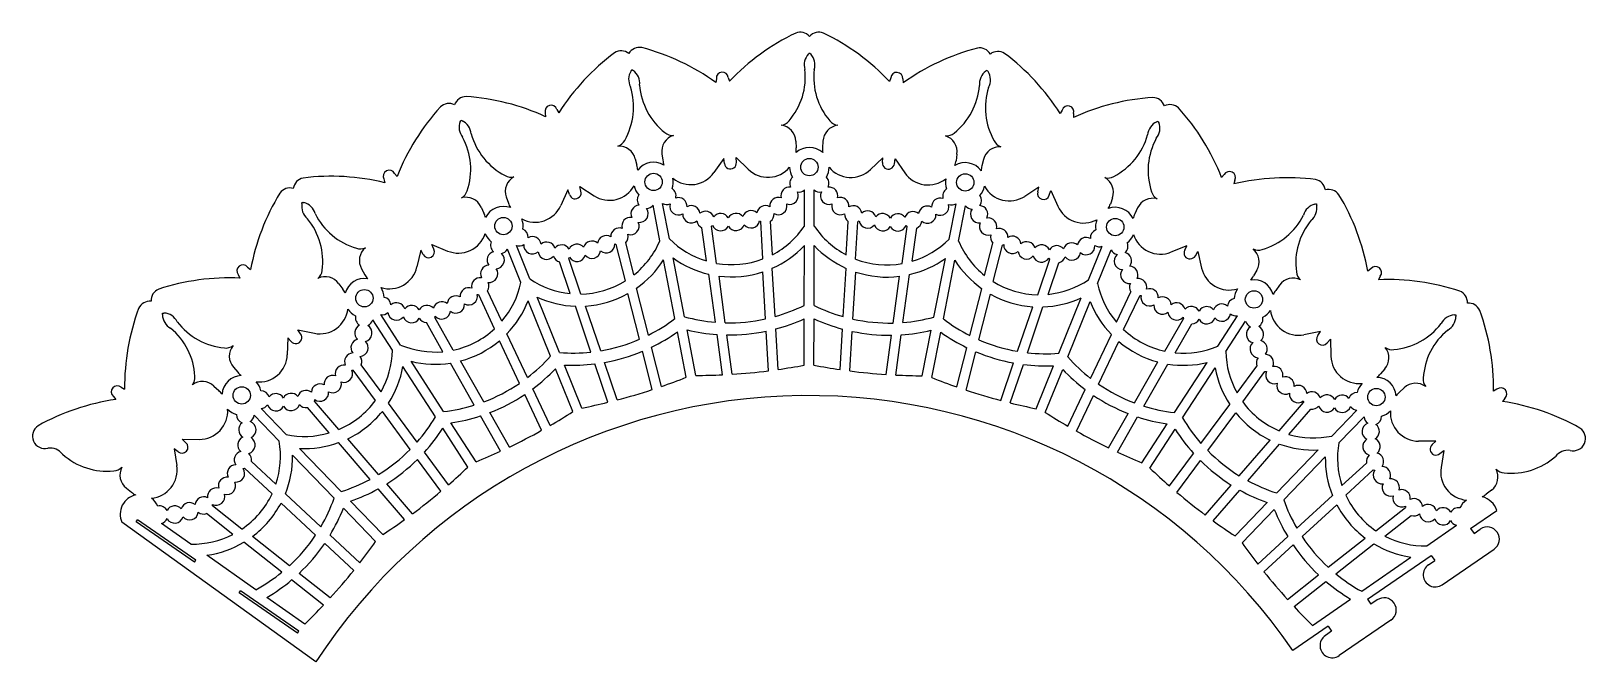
# Model space of a CAD drawing. Extents: x 215 to 471, y 327 to 430.
import ezdxf

# ---------------------------------------------------------------- set-up
doc = ezdxf.new("R2010")
doc.units = 0
doc.layers.get('0').update_dxf_attribs({"linetype": 'CONTINUOUS'})

# ---------------------------------------------------------------- blocks, each defined once
blk = doc.blocks.new('CUPCAKEWRAPPER12')
for p, q in [((195.433637, 255.37468), (195.355949, 254.742141)), ((197.394748, 255.56041), (197.590085, 254.953943)), ((224.055634, 255.521154), (223.858512, 254.915265)), ((226.016191, 255.32965), (226.092015, 254.696885)), ((169.255426, 250.326141), (169.562767, 249.767856)), ((167.365891, 249.769263), (167.410093, 249.133649)), ((252.179421, 250.204044), (251.870437, 249.646666)), ((254.067307, 249.641604), (254.021234, 249.006123)), ((208.489078, 245.129736), (208.543604, 244.048682)), ((212.930637, 245.123196), (212.872927, 244.042307)), ((186.497249, 243.044854), (186.646841, 241.972813)), ((234.916231, 242.973562), (234.763482, 241.901966)), ((182.136072, 242.203789), (182.395873, 241.153002)), ((196.639522, 242.24926), (195.037588, 239.957565)), ((196.753763, 241.450659), (196.639522, 242.24926)), ((198.676994, 242.442418), (200.681036, 240.492578)), ((198.714858, 241.636576), (198.676994, 242.442418)), ((222.734765, 242.406995), (220.72499, 240.463066)), ((222.694528, 241.601268), (222.734765, 242.406995)), ((224.655066, 241.409577), (224.771659, 242.207839)), ((224.771659, 242.207839), (226.366837, 239.911436)), ((239.274912, 242.119658), (239.012018, 241.069641)), ((140.882907, 238.911465), (141.04783, 238.295883)), ((142.631643, 239.818316), (143.039943, 239.329184)), ((173.017033, 237.693599), (175.356305, 236.161976)), ((173.207965, 236.909788), (173.017033, 237.693599)), ((248.38063, 237.582634), (246.036858, 236.057906)), ((248.187391, 236.799389), (248.38063, 237.582634)), ((278.772145, 239.617863), (278.362407, 239.129936)), ((280.518203, 238.705867), (280.351468, 238.090773)), ((160.946117, 235.960946), (161.297518, 234.937146)), ((171.053853, 237.11522), (169.918631, 234.559965)), ((171.318377, 236.35309), (171.053853, 237.11522)), ((187.744438, 229.074935), (186.620643, 234.902151)), ((209.889306, 231.174353), (209.898037, 237.108937)), ((211.489319, 231.171997), (211.498065, 237.106581)), ((250.075331, 236.237129), (250.342098, 236.998476)), ((250.342098, 236.998476), (251.469791, 234.439889)), ((260.446392, 235.814442), (260.091978, 234.791681)), ((156.825526, 234.303173), (157.281051, 233.321263)), ((186.173386, 228.771953), (185.049592, 234.599169)), ((233.627909, 229.007376), (234.768859, 234.831257)), ((235.198062, 228.699769), (236.339011, 234.523651)), ((264.562083, 234.144542), (264.103668, 233.163978)), ((193.790725, 225.449946), (193.065525, 230.888465)), ((195.457749, 225.053517), (194.645256, 231.146674)), ((203.06911, 225.775098), (202.722109, 231.91239)), ((204.631939, 226.477727), (204.322219, 231.955642)), ((216.732833, 226.45991), (217.058682, 231.936889)), ((218.293586, 225.752681), (218.658658, 231.888925)), ((225.902789, 225.008689), (226.733221, 231.099428)), ((227.570973, 225.400208), (228.312185, 230.836568)), ((149.071587, 227.402884), (148.734606, 228.135864)), ((148.734606, 228.135864), (151.323144, 227.078731)), ((163.351573, 221.888502), (161.136533, 227.394223)), ((164.835962, 222.485693), (162.620936, 227.991419)), ((180.508714, 222.170555), (178.997047, 228.128874)), ((181.908762, 223.158477), (180.559506, 228.476645)), ((209.870151, 218.160017), (209.884611, 227.980823)), ((211.470149, 218.157661), (211.48461, 227.978467)), ((239.446137, 223.073759), (240.811048, 228.387931)), ((240.84327, 222.081718), (242.372476, 228.03556)), ((256.516882, 222.350703), (258.748111, 227.849882)), ((257.999506, 221.749143), (260.230749, 227.248317)), ((272.634806, 227.953433), (270.043166, 226.903928)), ((272.295669, 227.221449), (272.634806, 227.953433)), ((146.917854, 227.193521), (146.291051, 224.468603)), ((147.322938, 226.495866), (146.917854, 227.193521)), ((171.462842, 220.080977), (169.713252, 225.281209)), ((173.174879, 220.009914), (171.214691, 225.836099)), ((188.637826, 215.993084), (186.778122, 225.636213)), ((190.208877, 216.296065), (188.349174, 225.939194)), ((231.125849, 216.235819), (233.013942, 225.87343)), ((232.696002, 215.928213), (234.584094, 225.565824)), ((248.17071, 219.899491), (250.148047, 225.719878)), ((249.882949, 219.965511), (251.647845, 225.160569)), ((274.041639, 226.309286), (274.448776, 227.005745)), ((274.448776, 227.005745), (275.067552, 224.278993)), ((116.958773, 223.199851), (117.237862, 222.627078)), ((118.502109, 224.424011), (118.996208, 224.02151)), ((137.216067, 224.13182), (137.75636, 223.193879)), ((195.27302, 215.38854), (194.22268, 223.265396)), ((196.899071, 215.299377), (195.876528, 222.967778)), ((203.486439, 215.923881), (203.04974, 223.647822)), ((205.066767, 216.317019), (204.618196, 224.250924)), ((216.268086, 216.300526), (216.740018, 224.233076)), ((217.847249, 215.902736), (218.306692, 223.625357)), ((224.432749, 215.258837), (225.47787, 222.924193)), ((226.059056, 215.343211), (227.132587, 223.216939)), ((284.141505, 223.915488), (283.598451, 222.979142)), ((302.856241, 224.152569), (302.360959, 223.751525)), ((304.395966, 222.923869), (304.115192, 222.351921)), ((133.487523, 221.718273), (134.122037, 220.841323)), ((159.050594, 214.327509), (156.42979, 219.887919)), ((160.236414, 215.564422), (157.897184, 220.527433)), ((182.798076, 212.579962), (180.895602, 220.078666)), ((184.274354, 213.267418), (182.320164, 220.969963)), ((237.051428, 213.189709), (239.028291, 220.886466)), ((238.525676, 212.497909), (240.450223, 219.990978)), ((261.096028, 215.415917), (263.449863, 220.372018)), ((262.278201, 214.175517), (264.915367, 219.728185)), ((287.862925, 221.490971), (287.225831, 220.615893)), ((168.209069, 209.814644), (164.543537, 218.925754)), ((169.693444, 210.41183), (166.027912, 219.52294)), ((174.837708, 210.487263), (172.303691, 218.018984)), ((176.450897, 210.710003), (173.983941, 218.042403)), ((244.86732, 210.609267), (247.355858, 217.934371)), ((246.479847, 210.381777), (249.036032, 217.906003)), ((251.623866, 210.291196), (255.316212, 219.391472)), ((253.106476, 209.689642), (256.798822, 218.789918)), ((142.26251, 210.776896), (139.037632, 215.758815)), ((143.605664, 211.646341), (140.380787, 216.628261)), ((150.569629, 210.55029), (147.85993, 215.321132)), ((152.263772, 210.807205), (149.227905, 216.152317)), ((209.855691, 208.339212), (209.86689, 215.945225)), ((211.455689, 208.336856), (211.466888, 215.942869)), ((269.054627, 210.635242), (272.106221, 215.971391)), ((270.748006, 210.37334), (273.471742, 215.136181)), ((277.715168, 211.448879), (280.954702, 216.421281)), ((279.055756, 210.575482), (282.29529, 215.547883)), ((125.11848, 212.848761), (125.023135, 210.054308)), ((125.649241, 212.241219), (125.11848, 212.848761)), ((126.722044, 214.120445), (129.464735, 213.576656)), ((127.192694, 213.465232), (126.722044, 214.120445)), ((163.127866, 205.349954), (159.829525, 212.347877)), ((164.445848, 206.306467), (161.057847, 213.494618)), ((190.49753, 206.349955), (189.057227, 213.818361)), ((192.068581, 206.652936), (190.628278, 214.121343)), ((196.423548, 206.760339), (195.543264, 213.361886)), ((198.025856, 206.849241), (197.166524, 213.293661)), ((203.967657, 207.412543), (203.600661, 213.903638)), ((205.558126, 207.626326), (205.182181, 214.275687)), ((215.751137, 207.611318), (216.146661, 214.259542)), ((217.340969, 207.392852), (217.727079, 213.882839)), ((223.281086, 206.812055), (224.159392, 213.253917)), ((224.883125, 206.718435), (225.782845, 213.317362)), ((229.237757, 206.598209), (230.700046, 214.062341)), ((230.807909, 206.290602), (232.270198, 213.754735)), ((256.85935, 206.170398), (260.268503, 213.34854)), ((258.17451, 205.210008), (261.493443, 212.198187)), ((294.606, 213.873254), (291.86172, 213.337543)), ((294.133424, 213.219429), (294.606, 213.873254)), ((295.673265, 211.990876), (296.205813, 212.596853)), ((296.205813, 212.596853), (296.292928, 209.802131)), ((184.894492, 204.316822), (183.295679, 210.618631)), ((186.414947, 204.830153), (184.777152, 211.285612)), ((234.885998, 204.758784), (236.542796, 211.209393)), ((236.404935, 204.240978), (238.022299, 210.538052)), ((116.179148, 207.992112), (116.888484, 207.174498)), ((139.483244, 202.534162), (135.849625, 207.492339)), ((140.411264, 203.974615), (137.168035, 208.400094)), ((149.334547, 199.85173), (143.99788, 208.096026)), ((150.677702, 200.721175), (145.341035, 208.965472)), ((155.713058, 201.776794), (151.788477, 208.686623)), ((157.254107, 202.303253), (153.433388, 209.030219)), ((171.8746, 200.703535), (169.035721, 207.759903)), ((173.358975, 201.300721), (170.520096, 208.357089)), ((177.613436, 202.237117), (175.489691, 208.549409)), ((179.169341, 202.63012), (177.096144, 208.79217)), ((242.125094, 202.537424), (244.216428, 208.693343)), ((243.679835, 202.139841), (245.82216, 208.445852)), ((247.93152, 201.19092), (250.791167, 208.238898)), ((249.41413, 200.589366), (252.273777, 207.637344)), ((264.03927, 202.146023), (267.879783, 208.861709)), ((265.578763, 201.615028), (269.523674, 208.51327)), ((270.610989, 200.544586), (275.97191, 208.773131)), ((271.951577, 199.671189), (277.312499, 207.899734)), ((280.886963, 203.767779), (284.14321, 208.183688)), ((281.810736, 202.324599), (285.458941, 207.272055)), ((305.130804, 207.713901), (304.419063, 206.898379)), ((97.753268, 204.707881), (98.315069, 204.407318)), ((112.979616, 204.911451), (113.769802, 204.171683)), ((168.157018, 198.432663), (165.317554, 204.457011)), ((253.125009, 198.307556), (255.982201, 204.323517)), ((308.32125, 204.623831), (307.52889, 203.886393)), ((323.546933, 204.375423), (322.984249, 204.076516)), ((96.471581, 203.211976), (96.855096, 202.702999)), ((133.492821, 197.783548), (129.492839, 202.451193)), ((146.309859, 195.689951), (141.612542, 202.099574)), ((166.762446, 197.638646), (163.990566, 203.519606)), ((254.517236, 197.509437), (257.306423, 203.382208)), ((274.963997, 195.500521), (279.680169, 201.896284)), ((287.787144, 197.556366), (291.800854, 202.212211)), ((324.824209, 202.87575), (324.439197, 202.367905)), ((123.681079, 195.845469), (119.564851, 200.120516)), ((124.833669, 196.955237), (120.717451, 201.230294)), ((131.878827, 197.208096), (128.308594, 201.374259)), ((145.198603, 194.499529), (140.625596, 200.739527)), ((160.01199, 194.207861), (156.722822, 199.998949)), ((161.46432, 194.890524), (158.253439, 200.543775)), ((259.807247, 194.745724), (263.034762, 200.389496)), ((261.25756, 194.058787), (264.563768, 199.840164)), ((276.071742, 194.306832), (280.663105, 200.533337)), ((289.399436, 196.976163), (292.981922, 201.131795)), ((296.44382, 196.702559), (300.572608, 200.965476)), ((297.593137, 195.589401), (301.721936, 199.852309)), ((154.671214, 191.607433), (150.538074, 197.992472)), ((156.014368, 192.476879), (151.881229, 198.861918)), ((265.250067, 192.316041), (269.401992, 198.688881)), ((266.590656, 191.442644), (270.74258, 197.815484)), ((107.093638, 194.11291), (106.456705, 194.608017)), ((106.456705, 194.608017), (106.896315, 191.846713)), ((108.375183, 195.608938), (107.788161, 196.16231)), ((107.788161, 196.16231), (110.58422, 196.151837)), ((133.860396, 187.580191), (127.048693, 194.654732)), ((138.601817, 189.577206), (133.430885, 195.611236)), ((140.0141, 190.388039), (134.980013, 196.262384)), ((281.244115, 190.180092), (286.29548, 196.039587)), ((282.654004, 189.365104), (287.842683, 195.383881)), ((287.389524, 187.354135), (294.222031, 194.408587)), ((313.486919, 195.85944), (310.690841, 195.857201)), ((312.89827, 195.307799), (313.486919, 195.85944)), ((314.175403, 193.808004), (314.813792, 194.301233)), ((314.813792, 194.301233), (314.366052, 191.541235)), ((123.161796, 188.814925), (119.133723, 192.540258)), ((132.707817, 186.470433), (125.896114, 193.544975)), ((150.237793, 187.623411), (146.3947, 192.867421)), ((151.455237, 188.668935), (147.518442, 194.040804)), ((269.797965, 188.494688), (273.750562, 193.854941)), ((271.012325, 187.445583), (274.870844, 192.678253)), ((288.53883, 186.240988), (295.371337, 193.29544)), ((298.091714, 188.557359), (302.13074, 192.270814)), ((122.525678, 187.223864), (118.012745, 191.397616)), ((298.723143, 186.964431), (303.248348, 191.124875)), ((98.608298, 188.134904), (99.460608, 187.467659)), ((130.532806, 181.80798), (124.698778, 187.20355)), ((144.265987, 182.96761), (139.932258, 188.024697)), ((145.561375, 183.914849), (141.330796, 188.851569)), ((275.677802, 183.723266), (279.922901, 188.647506)), ((276.970396, 182.772217), (281.318997, 187.816519)), ((290.700102, 181.572151), (296.549993, 186.950517)), ((322.643103, 187.805036), (321.788831, 187.140303)), ((116.077236, 180.544661), (111.777658, 183.953038)), ((117.551776, 181.417506), (112.734655, 185.236151)), ((129.66911, 180.427392), (123.989474, 185.680173)), ((139.51952, 179.395892), (134.243996, 184.87498)), ((140.672099, 180.50565), (135.396574, 185.984737)), ((280.557017, 180.299684), (285.848654, 185.763212)), ((281.706323, 179.186537), (286.99796, 184.650065)), ((291.559728, 180.189025), (297.254808, 185.425058)), ((303.679926, 181.143451), (308.508271, 184.947895)), ((319.210372, 181.533815), (323.507238, 184.48697)), ((129.702879, 159.610867), (97.86799, 182.544507)), ((100.231867, 182.605734), (100.4594, 182.934716)), ((109.789708, 175.995288), (100.231867, 182.605734)), ((110.01724, 176.324269), (100.4594, 182.934716)), ((109.209772, 178.952156), (104.353458, 182.363251)), ((305.151889, 180.266268), (309.461485, 183.661969)), ((312.014633, 178.653546), (316.880972, 182.050326)), ((319.210372, 181.533815), (319.776778, 180.709689)), ((319.776778, 180.709689), (320.80839, 181.418696)), ((124.132749, 174.33678), (117.905475, 179.273288)), ((125.364371, 175.402192), (119.301896, 180.208059)), ((135.927742, 174.63913), (131.154652, 179.053496)), ((136.923322, 175.897745), (132.033856, 180.419742)), ((284.292209, 175.68076), (289.19497, 180.188338)), ((285.284079, 174.419219), (290.070147, 178.81951)), ((295.849651, 175.15117), (301.926252, 179.939164)), ((297.07813, 174.082136), (303.319914, 179.000285)), ((109.789708, 175.995288), (110.01724, 176.324269)), ((119.85949, 171.47175), (111.823051, 177.116578)), ((301.342933, 171.204534), (309.39596, 176.825672)), ((302.287146, 169.902799), (312.764787, 177.103885)), ((312.299582, 175.570751), (313.331193, 176.279759)), ((312.764787, 177.103885), (313.331193, 176.279759)), ((312.764787, 177.103885), (313.331193, 176.279759)), ((314.565207, 172.274247), (323.074015, 178.122192)), ((132.04487, 170.106402), (126.950047, 174.145189)), ((289.153586, 169.875076), (294.26028, 173.898842)), ((117.120849, 170.924877), (117.348381, 171.253859)), ((126.906224, 164.643417), (117.348381, 171.253859)), ((130.954023, 168.929396), (125.734979, 173.066655)), ((290.240962, 168.694862), (295.472167, 172.816734)), ((126.678692, 164.314435), (117.120849, 170.924877)), ((127.895929, 165.826922), (121.671871, 170.198726)), ((293.289906, 165.583397), (299.526811, 169.936853)), ((302.287146, 169.902799), (302.853553, 169.078672)), ((303.885164, 169.78768), (302.853553, 169.078672)), ((306.15079, 166.491176), (297.641982, 160.643231)), ((126.678692, 164.314435), (126.906224, 164.643417)), ((295.841562, 165.472869), (290.049063, 161.491793)), ((296.407968, 164.648743), (295.376356, 163.939735)), ((295.841562, 165.472869), (296.407968, 164.648743))]:
    blk.add_line(p, q)
for centre in [(210.703542, 240.85042), (185.126394, 238.425608), (236.273439, 238.350307), (160.481837, 231.165028), (260.896583, 231.017163), (137.675465, 219.33542), (283.668017, 219.12044), (117.54523, 203.371465), (303.751093, 203.097323)]:
    blk.add_circle(centre, 1.423296)
for centre, radius, start, end in [((209.201271, 260.976636), 2.041551, 41.293028, 111.432353), ((212.265113, 260.972125), 2.041551, 68.398923, 138.538248), ((182.819855, 258.475611), 2.041551, 79.398847, 149.538584), ((173.638574, 224.485131), 37.244208, 54.330598, 75.131581), ((224.606349, 229.317006), 37.244208, 115.699619, 136.500602), ((196.766871, 229.357996), 37.244208, 43.330674, 64.131657), ((238.639049, 258.393423), 2.041551, 30.292692, 100.432429), ((200.974451, 229.756929), 37.244208, 126.699695, 147.500678), ((179.811428, 257.895427), 2.041551, 52.292692, 122.432429), ((212.485782, 257.654324), 2.636455, 137.267888, 196.769017), ((209.201271, 260.976636), 2.041551, 311.319326, 318.538248), ((212.265113, 260.972125), 2.041551, 221.293028, 228.51195), ((208.970833, 257.659499), 2.636455, 343.062259, 42.563388), ((247.720196, 224.376053), 37.244208, 104.699695, 125.500678), ((241.645755, 257.804383), 2.041551, 57.398847, 127.538584), ((220.399962, 229.728327), 37.244208, 32.330598, 53.131581), ((183.669524, 255.260875), 2.636455, 148.267964, 207.769093), ((179.811428, 257.895427), 2.041551, 322.319402, 329.538584), ((182.819855, 258.475611), 2.041551, 232.292692, 239.511874), ((180.218173, 254.595272), 2.636455, 354.062183, 53.563312), ((196.414192, 255.467545), 0.984943, 5.410138, 185.410138), ((199.053042, 255.636941), 10.980552, 319.15487, 6.571927), ((222.397573, 255.602568), 10.980552, 173.259349, 220.676406), ((225.035913, 255.425402), 0.984943, 354.421138, 174.421138), ((241.229293, 254.50544), 2.636455, 126.267964, 185.769093), ((238.639049, 258.393423), 2.041551, 300.319402, 307.538584), ((241.645755, 257.804383), 2.041551, 210.292692, 217.511874), ((237.779918, 255.181203), 2.636455, 332.062183, 31.563312), ((170.868522, 250.717452), 10.980552, 330.154946, 17.572003), ((193.790708, 255.138058), 10.980552, 184.259273, 231.67633), ((227.658415, 255.088191), 10.980552, 308.154946, 355.572003), ((250.567484, 250.600104), 10.980552, 162.259273, 209.67633), ((177.692752, 225.679501), 37.244208, 137.699619, 158.500602), ((151.549506, 249.262955), 2.041551, 63.293028, 133.432353), ((154.391941, 250.406508), 2.041551, 90.398923, 160.538248), ((151.865082, 215.288655), 37.244208, 65.330674, 86.131657), ((168.310659, 250.047702), 0.984943, 16.421138, 196.421138), ((253.123364, 249.922824), 0.984943, 343.410138, 163.410138), ((269.466512, 215.115499), 37.244208, 93.699619, 114.500602), ((267.043079, 250.240641), 2.041551, 19.293028, 89.432353), ((269.882134, 249.088723), 2.041551, 46.398923, 116.538248), ((243.669553, 225.582357), 37.244208, 21.330674, 42.131657), ((155.839411, 247.41296), 2.636455, 159.267888, 218.769017), ((151.549506, 249.262955), 2.041551, 333.319326, 340.538248), ((154.391941, 250.406508), 2.041551, 243.293028, 250.51195), ((152.578469, 246.101036), 2.636455, 5.062259, 64.563388), ((205.886956, 249.579764), 1.852765, 275.948555, 322.640358), ((205.722841, 244.990212), 2.769754, 2.887429, 82.612612), ((215.696451, 244.975527), 2.769754, 97.218664, 176.943847), ((215.545852, 249.565543), 1.852765, 217.190918, 263.882721), ((268.843864, 245.929847), 2.636455, 115.267888, 174.769017), ((265.586799, 247.251368), 2.636455, 321.062259, 20.563388), ((267.043079, 250.240641), 2.041551, 289.319326, 296.538248), ((269.882134, 249.088723), 2.041551, 199.293028, 206.51195), ((144.140517, 240.510482), 10.980552, 341.15487, 28.571927), ((165.798065, 249.223628), 10.980552, 195.259349, 242.676406), ((178.732648, 246.075546), 1.852765, 286.948631, 333.640434), ((189.240424, 243.427638), 2.769754, 108.218588, 187.943771), ((188.216782, 247.904587), 1.852765, 228.190842, 274.882645), ((233.211017, 247.838338), 1.852765, 264.948631, 311.640434), ((232.174195, 243.364422), 2.769754, 351.887505, 71.612688), ((242.689723, 245.981376), 1.852765, 206.190842, 252.882645), ((255.63352, 249.091355), 10.980552, 297.15487, 344.571927), ((277.265316, 240.31447), 10.980552, 151.259349, 198.676406), ((179.447281, 241.539003), 2.769754, 13.887505, 93.612688), ((210.703542, 240.85042), 3.241816, 47.339292, 132.491202), ((203.913755, 243.815162), 4.635735, 352.88388, 2.887429), ((217.502069, 243.795155), 4.635735, 176.943847, 186.9479), ((241.961734, 241.446957), 2.769754, 86.218588, 165.943771), ((141.757275, 239.364891), 0.984943, 27.410138, 207.410138), ((177.895646, 240.04035), 4.635735, 3.883485, 13.887505), ((185.126394, 238.425618), 3.241816, 58.340104, 143.492013), ((191.238093, 242.613477), 4.635735, 187.943771, 197.947791), ((197.734311, 241.543618), 0.984943, 185.4156, 5.4156), ((203.913755, 243.815162), 4.635735, 225.785402, 319.939402), ((210.703542, 240.85042), 3.241816, 180.332357, 210.376269), ((210.703542, 240.85042), 3.241816, 329.455508, 359.499736), ((217.502069, 243.795155), 4.635735, 219.891128, 314.045874), ((223.674797, 241.505423), 0.984943, 174.415676, 354.415676), ((236.27352, 238.3503), 3.241816, 36.340087, 121.491997), ((230.174138, 242.556148), 4.635735, 341.88399, 351.887505), ((243.508949, 239.943741), 4.635735, 165.943771, 175.947286), ((279.645174, 239.161865), 0.984943, 332.421138, 152.421138), ((128.025983, 237.061392), 2.041551, 101.398847, 171.538584), ((132.246306, 202.1066), 37.244208, 76.330598, 97.131581), ((161.70677, 241.059495), 1.852765, 239.190918, 285.882721), ((163.565853, 236.860123), 2.769754, 119.218664, 198.943847), ((177.895646, 240.04035), 4.635735, 236.785478, 330.939488), ((185.126394, 238.425608), 3.241816, 191.331841, 221.376199), ((185.126394, 238.425608), 3.241816, 340.455077, 10.499435), ((191.238093, 242.613477), 4.635735, 230.891788, 325.045798), ((207.447311, 236.157761), 1.423296, 82.702121, 194.43641), ((208.905561, 238.197132), 1.423296, 134.568228, 206.164648), ((212.49374, 238.191849), 1.423296, 333.666628, 45.264448), ((213.945978, 236.148192), 1.423296, 345.394866, 97.129155), ((230.174138, 242.556148), 4.635735, 214.785478, 308.938742), ((236.273439, 238.350307), 3.241816, 169.332659, 199.376216), ((236.273516, 238.350292), 3.241816, 318.45506, 348.498617), ((243.508949, 239.943741), 4.635735, 208.892533, 303.045798), ((259.700756, 240.915209), 1.852765, 253.948555, 300.640358), ((257.829315, 236.72133), 2.769754, 340.887429, 60.612612), ((289.046384, 201.875728), 37.244208, 82.699695, 103.500678), ((293.369623, 236.817941), 2.041551, 8.292692, 78.432429), ((155.616839, 217.234726), 37.244208, 148.699695, 169.500678), ((125.453959, 235.396479), 2.041551, 74.292692, 144.432429), ((125.453959, 235.396479), 2.041551, 344.319402, 351.538584), ((128.025983, 237.061392), 2.041551, 254.292692, 261.511874), ((127.067347, 232.488998), 2.636455, 16.062183, 75.563312), ((152.74587, 237.454396), 1.852765, 297.948555, 344.640358), ((154.312981, 233.137558), 2.769754, 24.887429, 104.612612), ((165.682168, 236.442097), 4.635735, 198.943847, 208.947396), ((172.263171, 236.631439), 0.984943, 196.415676, 16.415676), ((183.867715, 235.477999), 1.423296, 145.568158, 217.164578), ((187.330121, 236.136012), 1.423296, 240.100837, 290.725792), ((187.390945, 236.157464), 1.423296, 344.666698, 56.263118), ((189.206451, 234.428457), 1.423296, 356.394936, 108.129225), ((205.604963, 234.457384), 1.423296, 70.973884, 184.225407), ((207.447311, 236.157761), 1.423296, 250.973884, 26.164648), ((208.969333, 238.187492), 1.423296, 260.105554, 310.73051), ((212.42994, 238.182396), 1.423296, 229.100766, 279.725722), ((213.945978, 236.148192), 1.423296, 153.666628, 288.857392), ((215.783312, 234.442397), 1.423296, 355.605869, 108.857392), ((232.181667, 234.365181), 1.423296, 71.702051, 183.43634), ((234.002257, 236.088834), 1.423296, 123.568158, 195.164578), ((237.523471, 235.398997), 1.423296, 322.666698, 34.263118), ((249.131361, 236.518259), 0.984943, 163.4156, 343.4156), ((267.071184, 232.971534), 2.769754, 75.218664, 154.943847), ((268.651001, 237.283737), 1.852765, 195.190918, 241.882721), ((295.936734, 235.145461), 2.041551, 35.398847, 105.538584), ((265.720502, 217.07261), 37.244208, 10.330598, 31.131581), ((130.018044, 234.399032), 2.636455, 170.267964, 229.769093), ((119.851158, 225.391105), 10.980552, 352.154946, 39.572003), ((139.448251, 238.076621), 10.980552, 206.259273, 253.67633), ((153.075808, 231.370375), 4.635735, 14.883376, 24.887429), ((160.481837, 231.165028), 3.241816, 69.340074, 154.491984), ((165.682168, 236.442097), 4.635735, 241.891874, 336.045874), ((160.481837, 231.165028), 3.241816, 351.455007, 21.498919), ((181.34133, 231.17718), 1.423296, 81.973813, 195.225337), ((182.825385, 233.197851), 1.423296, 93.702051, 205.43634), ((182.825385, 233.197851), 1.423296, 261.973813, 37.164578), ((183.932154, 235.480705), 1.423296, 271.105484, 321.730439), ((189.206451, 234.428457), 1.423296, 164.666698, 299.857463), ((191.33551, 233.104585), 1.423296, 176.394936, 310.068466), ((191.33551, 233.104585), 1.423296, 6.605939, 119.857463), ((193.665536, 232.179107), 1.423296, 19.983855, 130.068466), ((196.146467, 231.817847), 1.423296, 28.989374, 143.446382), ((198.653364, 231.849379), 1.423296, 38.379823, 152.451901), ((201.121517, 232.289501), 1.423296, 47.384965, 161.841626), ((203.490362, 233.110538), 1.423296, 60.76288, 170.847491), ((203.490362, 233.110538), 1.423296, 305.764732, 4.225407), ((205.604963, 234.457384), 1.423296, 240.76288, 14.43641), ((215.783312, 234.442397), 1.423296, 165.394866, 299.068395), ((217.893937, 233.089331), 1.423296, 175.605869, 234.066544), ((217.893937, 233.089331), 1.423296, 8.983785, 119.068395), ((220.260354, 232.261321), 1.423296, 17.98965, 132.446311), ((222.7272, 231.813933), 1.423296, 27.379375, 141.451453), ((225.233994, 231.775019), 1.423296, 36.384894, 150.841902), ((227.715978, 232.128972), 1.423296, 49.76281, 159.847421), ((230.048719, 233.047584), 1.423296, 59.973813, 173.225337), ((230.048719, 233.047584), 1.423296, 229.76281, 3.43634), ((232.181667, 234.365181), 1.423296, 239.973813, 15.164578), ((234.063018, 236.067202), 1.423296, 249.105484, 299.730439), ((237.45904, 235.401892), 1.423296, 218.100837, 268.725792), ((238.559082, 233.115789), 1.423296, 142.666698, 277.857463), ((238.559082, 233.115789), 1.423296, 334.394936, 86.129225), ((240.03718, 231.090757), 1.423296, 344.605939, 97.857463), ((255.711778, 236.309538), 4.635735, 203.785402, 297.940148), ((255.711778, 236.309538), 4.635735, 330.883376, 340.887429), ((260.896583, 231.017163), 3.241816, 25.340074, 110.491984), ((268.303148, 231.200715), 4.635735, 154.943847, 164.947396), ((281.950395, 237.866802), 10.980552, 286.154946, 333.572003), ((294.314791, 232.242744), 2.636455, 104.267964, 163.769093), ((291.369731, 234.161459), 2.636455, 310.062183, 9.563312), ((293.369623, 236.817941), 2.041551, 278.319402, 285.538584), ((295.936734, 235.145461), 2.041551, 188.292692, 195.511874), ((153.075808, 231.370375), 4.635735, 247.785402, 341.940148), ((160.481837, 231.165028), 3.241816, 202.33154, 232.375768), ((163.137562, 229.370649), 1.423296, 355.666628, 67.263048), ((179.522569, 229.451598), 1.423296, 71.76281, 181.847421), ((179.522569, 229.451598), 1.423296, 316.764662, 15.225337), ((181.34133, 231.17718), 1.423296, 251.76281, 25.43634), ((193.665536, 232.179107), 1.423296, 186.605939, 245.066614), ((193.665536, 232.179107), 1.423296, 313.499344, 323.446382), ((196.146467, 231.817847), 1.423296, 199.983855, 332.451901), ((198.653364, 231.849379), 1.423296, 208.989374, 341.841626), ((201.121517, 232.289501), 1.423296, 218.379445, 350.847491), ((203.490362, 233.110538), 1.423296, 227.384965, 237.332002), ((197.952149, 239.245916), 14.409935, 297.61671, 325.934545), ((223.450193, 239.208373), 14.409935, 213.896731, 242.214566), ((217.893937, 233.089331), 1.423296, 302.499274, 312.446311), ((220.260354, 232.261321), 1.423296, 188.983785, 321.451831), ((222.7272, 231.813933), 1.423296, 197.98965, 330.841902), ((225.233994, 231.775019), 1.423296, 207.379375, 339.847421), ((227.715978, 232.128972), 1.423296, 216.384894, 226.331932), ((227.715978, 232.128972), 1.423296, 294.764662, 353.225337), ((240.03718, 231.090757), 1.423296, 154.394936, 288.068466), ((241.850852, 229.359826), 1.423296, 357.983855, 108.068466), ((258.235549, 229.230627), 1.423296, 112.566828, 184.164648), ((260.896583, 231.017163), 3.241816, 158.33154, 188.375768), ((301.510046, 225.123631), 10.980552, 140.259273, 187.67633), ((136.989902, 229.281834), 1.852765, 250.190842, 296.882645), ((139.616102, 225.514342), 2.769754, 130.218588, 209.943771), ((148.197262, 226.949375), 0.984943, 207.4156, 27.4156), ((159.808681, 228.031392), 1.423296, 156.566828, 228.164648), ((159.871421, 228.046343), 1.423296, 282.105554, 332.73051), ((163.081949, 229.337985), 1.423296, 251.100766, 301.725722), ((165.249621, 228.019821), 1.423296, 175.666628, 310.857392), ((165.249621, 228.019821), 1.423296, 7.394866, 119.129155), ((167.592169, 227.126513), 1.423296, 17.605869, 130.857392), ((170.055974, 226.662626), 1.423296, 30.983785, 141.068395), ((172.560255, 226.781384), 1.423296, 39.98965, 154.446311), ((175.01507, 227.29067), 1.423296, 49.379375, 163.451453), ((177.353906, 228.193651), 1.423296, 58.384894, 172.841902), ((177.353906, 228.193651), 1.423296, 229.379375, 1.847421), ((179.522569, 229.451598), 1.423296, 238.384894, 248.331932), ((172.915412, 234.417513), 14.409935, 308.616717, 336.934545), ((197.952149, 239.245916), 14.409935, 224.896731, 253.214559), ((197.952149, 239.245916), 16.409935, 293.967614, 316.647885), ((223.450193, 239.208373), 16.409935, 223.183391, 245.863662), ((223.450193, 239.208373), 14.409935, 286.616717, 314.934545), ((248.472603, 234.306263), 14.409935, 202.896731, 231.214559), ((241.850852, 229.359826), 1.423296, 164.605939, 223.066614), ((241.850852, 229.359826), 1.423296, 291.499344, 301.446382), ((244.015801, 228.095498), 1.423296, 177.983855, 310.451901), ((244.015801, 228.095498), 1.423296, 6.989374, 121.446382), ((246.351968, 227.185634), 1.423296, 16.379823, 130.451901), ((248.805272, 226.669121), 1.423296, 25.384965, 139.841626), ((251.309192, 226.542989), 1.423296, 38.76288, 148.847491), ((253.774353, 226.999619), 1.423296, 48.973884, 162.225407), ((256.119521, 227.886025), 1.423296, 60.702121, 172.43641), ((256.119521, 227.886025), 1.423296, 228.973884, 4.164648), ((258.291066, 229.197799), 1.423296, 238.105554, 288.73051), ((261.497776, 227.896709), 1.423296, 207.100766, 257.725722), ((261.560472, 227.881573), 1.423296, 311.666628, 23.263048), ((260.896583, 231.017163), 3.241816, 307.455007, 337.498919), ((268.303148, 231.200715), 4.635735, 197.891874, 292.045874), ((281.745551, 225.305071), 2.769754, 329.887505, 49.612688), ((284.382834, 229.064813), 1.852765, 242.948631, 289.640434), ((117.730441, 223.811931), 0.984943, 38.421138, 218.421138), ((158.149354, 223.327532), 1.423296, 92.973884, 206.225407), ((159.220577, 225.59425), 1.423296, 104.702121, 216.43641), ((159.220577, 225.59425), 1.423296, 272.973884, 48.164648), ((167.592169, 227.126513), 1.423296, 187.394866, 321.068395), ((170.055974, 226.662626), 1.423296, 197.605869, 256.066544), ((170.055974, 226.662626), 1.423296, 324.499274, 334.446311), ((172.560255, 226.781384), 1.423296, 210.983785, 343.451831), ((175.01507, 227.29067), 1.423296, 219.98965, 352.841902), ((172.915412, 234.417513), 16.409935, 304.967614, 327.647885), ((197.952149, 239.245916), 16.409935, 234.183391, 256.863662), ((197.952149, 239.245916), 14.409935, 260.031729, 290.799544), ((223.450193, 239.208373), 14.409935, 249.031732, 279.799547), ((223.450193, 239.208373), 16.409935, 282.967614, 305.647885), ((248.472603, 234.306263), 16.409935, 212.183391, 234.863662), ((246.351968, 227.185634), 1.423296, 186.989374, 319.841626), ((248.805272, 226.669121), 1.423296, 196.379445, 328.847491), ((251.309192, 226.542989), 1.423296, 205.384965, 215.332002), ((251.309192, 226.542989), 1.423296, 283.764732, 342.225407), ((253.774353, 226.999619), 1.423296, 218.76288, 352.43641), ((262.141396, 225.442709), 1.423296, 131.666628, 266.857392), ((262.141396, 225.442709), 1.423296, 323.394866, 75.129155), ((273.168654, 226.765368), 0.984943, 152.415676, 332.415676), ((115.503336, 185.423282), 37.244208, 87.330674, 108.131657), ((128.881537, 224.033158), 1.852765, 308.948631, 355.640434), ((131.243553, 220.094655), 2.769754, 35.887505, 115.612688), ((137.675393, 219.335384), 3.241816, 80.339279, 165.491189), ((141.773297, 225.507806), 4.635735, 209.943771, 219.947286), ((141.773297, 225.507806), 4.635735, 252.892533, 347.045798), ((156.693268, 221.286615), 1.423296, 82.76288, 192.847491), ((158.149354, 223.327532), 1.423296, 262.76288, 36.43641), ((172.915412, 234.417513), 14.409935, 235.896731, 264.214566), ((172.915412, 234.417513), 14.409935, 271.031732, 301.799547), ((197.952149, 239.245916), 16.409935, 262.733442, 288.097834), ((223.450193, 239.208373), 16.409935, 251.733442, 277.097834), ((248.472603, 234.306263), 14.409935, 275.61671, 303.934545), ((263.20594, 223.172847), 1.423296, 143.394866, 277.068395), ((263.20594, 223.172847), 1.423296, 333.605869, 86.857392), ((264.65601, 221.127651), 1.423296, 346.983785, 97.068395), ((279.588346, 225.304887), 4.635735, 192.785478, 286.939488), ((279.588346, 225.304887), 4.635735, 319.883485, 329.887505), ((283.66802, 219.120448), 3.241816, 14.339262, 99.491172), ((290.102104, 219.860752), 2.769754, 64.218588, 143.943771), ((292.475708, 223.792282), 1.852765, 184.190842, 230.882645), ((303.626104, 223.538219), 0.984943, 321.410138, 141.410138), ((305.740153, 185.143178), 37.244208, 71.699619, 92.500602), ((104.69082, 218.930566), 2.041551, 112.398923, 182.538248), ((130.366306, 218.123875), 4.635735, 25.88399, 35.887505), ((137.675465, 219.33542), 3.241816, 2.45506, 32.498617), ((152.68092, 218.305318), 1.423296, 60.379823, 174.451901), ((154.804479, 219.637978), 1.423296, 69.384965, 183.841626), ((154.804479, 219.637978), 1.423296, 240.379445, 12.847491), ((156.693268, 221.286615), 1.423296, 249.384965, 259.332002), ((156.693268, 221.286615), 1.423296, 327.764732, 26.225407), ((149.259973, 224.900587), 14.409935, 319.61671, 347.934545), ((172.915412, 234.417513), 16.409935, 273.733442, 299.097834), ((248.472603, 234.306263), 16.409935, 240.733442, 266.097834), ((248.472603, 234.306263), 14.409935, 238.031729, 268.799544), ((272.099915, 224.719718), 14.409935, 191.896731, 220.214566), ((264.65601, 221.127651), 1.423296, 153.605869, 212.066544), ((264.65601, 221.127651), 1.423296, 280.499274, 290.446311), ((266.539935, 219.473459), 1.423296, 166.983785, 299.451831), ((266.539935, 219.473459), 1.423296, 355.98965, 110.446311), ((283.668017, 219.12044), 3.241816, 147.331841, 177.376199), ((290.973543, 217.887398), 4.635735, 143.943771, 153.947791), ((316.651294, 218.618477), 2.041551, 357.293028, 67.432353), ((135.557855, 204.732722), 37.244208, 159.699619, 180.500602), ((102.483742, 216.805488), 2.041551, 85.293028, 155.432353), ((130.366306, 218.123875), 4.635735, 258.785478, 352.938742), ((137.675399, 219.335377), 3.241816, 213.332659, 243.376216), ((140.624749, 218.080727), 1.423296, 6.666698, 78.263118), ((142.955755, 217.157721), 1.423296, 18.394936, 130.129225), ((145.425715, 216.727808), 1.423296, 28.605939, 141.857463), ((147.932767, 216.742563), 1.423296, 41.983855, 152.068466), ((150.368377, 217.336981), 1.423296, 50.989374, 165.446382), ((150.368377, 217.336981), 1.423296, 221.983855, 354.451901), ((152.68092, 218.305318), 1.423296, 230.989374, 3.841626), ((149.259973, 224.900587), 16.409935, 315.967614, 338.647885), ((172.915412, 234.417513), 16.409935, 245.183391, 267.863662), ((197.600236, 242.957948), 27.667457, 285.656346, 296.326017), ((223.813036, 242.919352), 27.667457, 243.505259, 254.17493), ((248.472603, 234.306263), 16.409935, 271.967614, 294.647885), ((272.099915, 224.719718), 16.409935, 201.183391, 223.863662), ((268.659561, 218.134551), 1.423296, 175.98965, 308.841902), ((268.659561, 218.134551), 1.423296, 5.379375, 119.451453), ((270.969242, 217.159409), 1.423296, 185.379375, 317.847421), ((270.969242, 217.159409), 1.423296, 14.384894, 128.841902), ((273.403091, 216.557821), 1.423296, 27.76281, 137.847421), ((275.910089, 216.535683), 1.423296, 37.973813, 151.225337), ((278.381304, 216.958321), 1.423296, 49.702051, 161.43634), ((280.715018, 217.874459), 1.423296, 101.568158, 173.164578), ((283.668017, 219.12044), 3.241816, 296.455077, 326.499435), ((290.973543, 217.887398), 4.635735, 186.891788, 281.045798), ((318.852104, 216.486908), 2.041551, 24.398923, 94.538248), ((285.742583, 204.511591), 37.244208, 359.330674, 20.131657), ((102.483742, 216.805488), 2.041551, 355.319326, 2.538248), ((107.154294, 216.697229), 2.636455, 181.267888, 240.769017), ((104.69082, 218.930566), 2.041551, 265.293028, 272.51195), ((104.622256, 214.259263), 2.636455, 27.062259, 86.563388), ((115.709509, 222.106629), 10.980552, 217.259349, 264.676406), ((137.500326, 213.626333), 1.423296, 115.702051, 227.43634), ((137.612599, 216.130914), 1.423296, 167.568158, 239.164578), ((137.500326, 213.626333), 1.423296, 283.973813, 59.164578), ((137.671333, 216.157561), 1.423296, 293.105484, 343.730439), ((140.57639, 218.038052), 1.423296, 262.100837, 312.725792), ((142.955755, 217.157721), 1.423296, 186.666698, 321.857463), ((145.425715, 216.727808), 1.423296, 198.394936, 332.068466), ((147.932767, 216.742563), 1.423296, 208.605939, 267.066614), ((147.932767, 216.742563), 1.423296, 335.499344, 345.446382), ((171.861676, 237.994197), 27.667457, 296.656346, 307.326017), ((197.600236, 242.957948), 27.667457, 254.505259, 265.17493), ((197.600236, 242.957948), 27.667457, 268.547821, 282.283455), ((197.600236, 242.957948), 29.667457, 284.807028, 294.423109), ((223.813036, 242.919352), 29.667457, 245.408167, 255.024248), ((223.813036, 242.919352), 27.667457, 257.547821, 271.283455), ((223.813036, 242.919352), 27.667457, 274.656346, 285.326017), ((249.536867, 237.879828), 27.667457, 232.505259, 243.17493), ((273.403091, 216.557821), 1.423296, 194.384894, 204.331932), ((273.403091, 216.557821), 1.423296, 272.764662, 331.225337), ((275.910089, 216.535683), 1.423296, 207.76281, 341.43634), ((278.381304, 216.958321), 1.423296, 217.973813, 353.164578), ((280.763251, 217.831641), 1.423296, 227.105484, 277.730439), ((283.662758, 215.942604), 1.423296, 196.100837, 246.725792), ((283.82631, 213.410883), 1.423296, 120.666698, 255.857463), ((283.721413, 215.915784), 1.423296, 300.666698, 12.263118), ((283.82631, 213.410883), 1.423296, 312.394936, 64.129225), ((305.642005, 221.826973), 10.980552, 275.15487, 322.571927), ((316.706102, 213.946992), 2.636455, 93.267888, 152.769017), ((314.181254, 216.392404), 2.636455, 299.062259, 358.563388), ((316.651294, 218.618477), 2.041551, 267.319326, 274.538248), ((318.852104, 216.486908), 2.041551, 177.293028, 184.51195), ((98.892982, 205.914881), 10.980552, 3.15487, 50.571927), ((126.420967, 212.853226), 0.984943, 218.415676, 38.415676), ((136.881291, 211.196863), 1.423296, 103.973813, 217.225337), ((136.881291, 211.196863), 1.423296, 273.76281, 47.43634), ((149.259973, 224.900587), 14.409935, 282.031729, 312.799544), ((149.259973, 224.900587), 16.409935, 284.733442, 310.097834), ((171.861676, 237.994197), 27.667457, 279.547821, 293.283455), ((171.861676, 237.994197), 29.667457, 295.807028, 305.423109), ((197.600236, 242.957948), 29.667457, 256.408167, 266.024248), ((197.600236, 242.957948), 29.667457, 269.162355, 281.668921), ((223.813036, 242.919352), 29.667457, 258.162355, 270.668921), ((223.813036, 242.919352), 29.667457, 273.807028, 283.423109), ((249.536867, 237.879828), 29.667457, 234.408167, 244.024248), ((249.536867, 237.879828), 27.667457, 246.547821, 260.283455), ((272.099915, 224.719718), 16.409935, 229.733442, 255.097834), ((272.099915, 224.719718), 14.409935, 227.031732, 257.799547), ((284.438188, 210.979601), 1.423296, 132.394936, 266.068466), ((284.438188, 210.979601), 1.423296, 322.605939, 75.857463), ((294.903344, 212.605153), 0.984943, 141.4156, 321.4156), ((322.410778, 205.585774), 10.980552, 129.259349, 176.676406), ((114.974463, 213.004351), 1.852765, 261.190918, 307.882721), ((118.271288, 209.807185), 2.769754, 141.218664, 220.943847), ((120.390097, 210.212384), 4.635735, 263.891128, 358.045874), ((135.84138, 208.915611), 1.423296, 93.76281, 203.847421), ((135.84138, 208.915611), 1.423296, 338.764662, 37.225337), ((127.855066, 211.044843), 14.409935, 330.616717, 358.934545), ((149.259973, 224.900587), 14.409935, 246.896731, 275.214559), ((147.543133, 228.210494), 27.667457, 307.656346, 318.326017), ((171.861676, 237.994197), 27.667457, 265.505259, 276.17493), ((171.861676, 237.994197), 29.667457, 280.162355, 292.668921), ((249.536867, 237.879828), 29.667457, 247.162355, 259.668921), ((249.536867, 237.879828), 27.667457, 263.656346, 274.326017), ((273.826493, 228.024555), 27.667457, 221.505259, 232.17493), ((272.099915, 224.719718), 14.409935, 264.616717, 292.934545), ((293.463927, 210.801001), 14.409935, 180.896731, 209.214559), ((285.471377, 208.695296), 1.423296, 142.605939, 201.066614), ((285.471377, 208.695296), 1.423296, 335.983855, 86.068466), ((300.926412, 209.946563), 4.635735, 181.785402, 275.939402), ((303.044018, 209.535126), 2.769754, 318.887429, 38.612612), ((306.350243, 212.72257), 1.852765, 231.948555, 278.640358), ((120.390097, 210.212384), 4.635735, 220.943847, 230.9479), ((134.301866, 206.936867), 1.423296, 80.384894, 194.841902), ((134.301866, 206.936867), 1.423296, 251.379375, 23.847421), ((135.84138, 208.915611), 1.423296, 260.384894, 270.331932), ((127.855066, 211.044843), 16.409935, 326.967614, 349.647885), ((149.259973, 224.900587), 16.409935, 256.183391, 278.863662), ((147.543133, 228.210494), 29.667457, 306.807028, 316.423109), ((171.861676, 237.994197), 29.667457, 267.408167, 277.024248), ((191.858336, 303.524465), 96.871757, 273.650311, 277.180965), ((191.858336, 303.524465), 96.871757, 278.130135, 280.706924), ((229.733266, 303.468698), 96.871757, 259.124351, 261.701141), ((229.733266, 303.468698), 96.871757, 262.650311, 266.180965), ((249.536867, 237.879828), 29.667457, 262.807028, 272.423109), ((273.826493, 228.024555), 29.667457, 223.408167, 233.024248), ((272.099915, 224.719718), 16.409935, 260.967614, 283.647885), ((293.463927, 210.801001), 16.409935, 190.183391, 212.863662), ((285.471377, 208.695296), 1.423296, 269.499344, 279.446382), ((287.005058, 206.712028), 1.423296, 155.983855, 288.451901), ((287.005058, 206.712028), 1.423296, 344.989374, 99.446382), ((300.926412, 209.946563), 4.635735, 308.88388, 318.887429), ((97.112424, 203.959928), 0.984943, 49.410138, 229.410138), ((108.016556, 206.304948), 1.852765, 319.948555, 6.640358), ((111.086672, 202.889497), 2.769754, 46.887429, 126.612612), ((117.54523, 203.371465), 3.241816, 91.339292, 176.491202), ((117.54523, 203.371465), 3.241816, 13.455508, 43.499736), ((130.386315, 203.831703), 1.423296, 61.98965, 176.446311), ((132.471597, 205.223495), 1.423296, 71.379375, 185.451453), ((132.471597, 205.223495), 1.423296, 241.98965, 14.841902), ((147.543133, 228.210494), 27.667457, 290.547821, 304.283455), ((154.668634, 296.35233), 96.871757, 284.650311, 288.180965), ((154.668634, 296.35233), 96.871757, 289.130135, 291.706924), ((191.858336, 303.524465), 96.871757, 270.124351, 272.701141), ((229.733266, 303.468698), 96.871757, 267.130135, 269.706924), ((266.901687, 296.187078), 96.871757, 248.124351, 250.701141), ((273.826493, 228.024555), 27.667457, 235.547821, 249.283455), ((288.830273, 204.993273), 1.423296, 164.989374, 297.841626), ((288.830273, 204.993273), 1.423296, 354.379823, 108.451901), ((290.911447, 203.595347), 1.423296, 3.384965, 117.841626), ((303.751093, 203.097323), 3.241816, 136.332357, 166.376269), ((303.751093, 203.097323), 3.241816, 3.339292, 88.491202), ((310.208232, 202.596311), 2.769754, 53.218664, 132.943847), ((313.288392, 206.002707), 1.852765, 173.190918, 219.882721), ((324.185571, 203.625587), 0.984943, 310.421138, 130.421138), ((102.251209, 165.851771), 37.244208, 98.330598, 119.131581), ((110.601583, 200.78754), 4.635735, 36.88388, 46.887429), ((120.67979, 202.702625), 1.423296, 17.666628, 89.264448), ((120.640462, 202.651506), 1.423296, 273.100766, 323.725722), ((123.144086, 202.241351), 1.423296, 197.666628, 332.857392), ((123.144086, 202.241351), 1.423296, 29.394866, 141.129155), ((125.650697, 202.290624), 1.423296, 39.605869, 152.857392), ((125.650697, 202.290624), 1.423296, 209.394866, 343.068395), ((128.108873, 202.783473), 1.423296, 52.983785, 163.068395), ((128.108873, 202.783473), 1.423296, 219.605869, 278.066544), ((128.108873, 202.783473), 1.423296, 346.499274, 356.446311), ((130.386315, 203.831703), 1.423296, 232.983785, 5.451831), ((210.506221, 106.823486), 96.51781, 34.500013, 146.844131), ((127.855066, 211.044843), 14.409935, 293.031732, 323.799547), ((147.543133, 228.210494), 27.667457, 276.505259, 287.17493), ((147.543133, 228.210494), 29.667457, 291.162355, 303.668921), ((154.668634, 296.35233), 96.871757, 281.124351, 283.701141), ((266.901687, 296.187078), 96.871757, 251.650311, 255.180965), ((266.901687, 296.187078), 96.871757, 256.130135, 258.706924), ((273.826493, 228.024555), 29.667457, 236.162355, 248.668921), ((293.463927, 210.801001), 14.409935, 216.031729, 246.799544), ((290.911447, 203.595347), 1.423296, 174.379445, 306.847491), ((293.185792, 202.540414), 1.423296, 183.384965, 193.332002), ((293.185792, 202.540414), 1.423296, 16.76288, 126.847491), ((295.642506, 202.040328), 1.423296, 26.973884, 140.225407), ((298.148962, 201.983674), 1.423296, 38.702121, 150.43641), ((300.614605, 202.43769), 1.423296, 90.568228, 162.164648), ((310.687129, 200.492934), 4.635735, 132.943847, 142.9479), ((318.934589, 165.532727), 37.244208, 60.699695, 81.500678), ((110.601583, 200.78754), 4.635735, 269.785402, 3.939402), ((117.54523, 203.371465), 3.241816, 224.332357, 254.376269), ((118.095, 200.213867), 1.423296, 178.568228, 250.164648), ((118.14757, 200.251232), 1.423296, 304.105554, 354.73051), ((127.855066, 211.044843), 16.409935, 295.733442, 321.097834), ((125.53821, 213.96635), 27.667457, 318.656346, 329.326017), ((147.543133, 228.210494), 29.667457, 278.408167, 288.024248), ((119.53072, 282.215837), 96.871757, 300.130135, 302.706924), ((301.99782, 281.947173), 96.871757, 237.124351, 239.701141), ((273.826493, 228.024555), 29.667457, 251.807028, 261.423109), ((273.826493, 228.024555), 27.667457, 252.656346, 263.326017), ((295.789376, 213.715673), 27.667457, 210.505259, 221.17493), ((293.463927, 210.801001), 16.409935, 218.733442, 244.097834), ((293.185792, 202.540414), 1.423296, 261.764732, 320.225407), ((295.642506, 202.040328), 1.423296, 196.76288, 330.43641), ((298.148962, 201.983674), 1.423296, 206.973884, 342.164648), ((300.653782, 202.386455), 1.423296, 216.105554, 266.73051), ((303.139595, 199.97885), 1.423296, 185.100766, 235.725722), ((303.192055, 199.941331), 1.423296, 289.666628, 1.264448), ((303.751093, 203.097323), 3.241816, 285.455508, 315.499736), ((310.687129, 200.492934), 4.635735, 175.891128, 270.045874), ((85.243898, 196.680329), 2.041551, 123.398847, 283.511874), ((118.462689, 197.73388), 1.423296, 126.702121, 238.43641), ((118.462689, 197.73388), 1.423296, 294.973884, 70.164648), ((127.855066, 211.044843), 14.409935, 257.896731, 286.214566), ((125.53821, 213.96635), 29.667457, 317.807028, 327.423109), ((119.53072, 282.215837), 96.871757, 295.650311, 299.180965), ((301.99782, 281.947173), 96.871757, 240.650311, 244.180965), ((295.789376, 213.715673), 29.667457, 212.408167, 222.024248), ((293.463927, 210.801001), 14.409935, 253.61671, 281.934545), ((302.817065, 197.462438), 1.423296, 109.666628, 244.857392), ((302.817065, 197.462438), 1.423296, 301.394866, 53.129155), ((336.032609, 196.311069), 2.041551, 256.319402, 56.432429), ((86.067914, 192.081768), 2.636455, 38.062183, 97.563312), ((107.73441, 194.860924), 0.984943, 229.4156, 49.4156), ((117.733076, 192.793164), 1.423296, 104.76288, 214.847491), ((118.318595, 195.230929), 1.423296, 114.973884, 228.225407), ((118.318595, 195.230929), 1.423296, 284.76288, 58.43641), ((109.487228, 193.359419), 14.409935, 341.61671, 9.934545), ((127.855066, 211.044843), 16.409935, 267.183391, 289.863662), ((125.53821, 213.96635), 27.667457, 301.547821, 315.283455), ((119.53072, 282.215837), 96.871757, 292.124351, 294.701141), ((301.99782, 281.947173), 96.871757, 245.130135, 247.706924), ((295.789376, 213.715673), 27.667457, 224.547821, 238.283455), ((293.463927, 210.801001), 16.409935, 249.967614, 272.647885), ((311.779605, 193.061565), 14.409935, 169.896731, 198.214566), ((302.953787, 194.959073), 1.423296, 121.394866, 255.068395), ((302.953787, 194.959073), 1.423296, 311.605869, 64.857392), ((313.536837, 194.557902), 0.984943, 130.415676, 310.415676), ((335.195055, 191.714954), 2.636455, 82.267964, 141.769093), ((95.454128, 201.90049), 10.980552, 228.259273, 275.67633), ((96.469372, 192.825192), 1.852765, 272.190842, 318.882645), ((100.31567, 190.315826), 2.769754, 152.218588, 231.943771), ((102.318235, 191.117865), 4.635735, 274.891788, 9.045798), ((116.599413, 190.557022), 1.423296, 91.384965, 205.841626), ((117.733076, 192.793164), 1.423296, 349.764732, 48.225407), ((109.487228, 193.359419), 16.409935, 337.967614, 0.647885), ((125.53821, 213.96635), 29.667457, 302.162355, 314.668921), ((87.735757, 261.634442), 96.871757, 311.130135, 313.706924), ((295.789376, 213.715673), 29.667457, 225.162355, 237.668921), ((311.779605, 193.061565), 16.409935, 179.183391, 201.863662), ((303.532125, 192.519595), 1.423296, 131.605869, 190.066544), ((303.532125, 192.519595), 1.423296, 324.983785, 75.068395), ((304.659199, 190.280123), 1.423296, 333.98965, 88.446311), ((318.941966, 190.798909), 4.635735, 170.785478, 264.938742), ((325.837795, 201.561274), 10.980552, 264.154946, 311.572003), ((115.129706, 188.525901), 1.423296, 82.379823, 196.451901), ((115.129706, 188.525901), 1.423296, 252.989374, 25.841626), ((116.599413, 190.557022), 1.423296, 262.379445, 34.847491), ((117.733076, 192.793164), 1.423296, 271.384965, 281.332002), ((125.53821, 213.96635), 27.667457, 287.505259, 298.17493), ((333.732037, 261.272238), 96.871757, 226.124351, 228.701141), ((295.789376, 213.715673), 27.667457, 241.656346, 252.326017), ((304.659199, 190.280123), 1.423296, 144.983785, 277.451831), ((303.532125, 192.519595), 1.423296, 258.499274, 268.446311), ((306.122918, 188.244684), 1.423296, 343.379375, 97.451453), ((320.942161, 189.990976), 2.769754, 307.887505, 27.612688), ((324.795831, 192.489005), 1.852765, 220.948631, 267.640434), ((100.830979, 183.859828), 3.241816, 102.340104, 203.937241), ((102.318235, 191.117865), 4.635735, 231.943771, 241.947791), ((100.830985, 183.859821), 3.241816, 24.455077, 54.499435), ((111.312714, 185.298251), 1.423296, 63.983855, 174.068466), ((113.348299, 186.761782), 1.423296, 72.989374, 187.446382), ((113.348299, 186.761782), 1.423296, 243.983855, 16.451901), ((109.487228, 193.359419), 14.409935, 304.031729, 334.799544), ((106.655489, 195.785173), 27.667457, 329.656346, 340.326017), ((125.53821, 213.96635), 29.667457, 289.408167, 299.024248), ((87.735757, 261.634442), 96.871757, 306.650311, 310.180965), ((333.732037, 261.272238), 96.871757, 229.650311, 233.180965), ((295.789376, 213.715673), 29.667457, 240.807028, 250.423109), ((311.779605, 193.061565), 14.409935, 205.031732, 235.799547), ((306.122918, 188.244684), 1.423296, 153.98965, 286.841902), ((307.899122, 186.475326), 1.423296, 163.379375, 295.847421), ((307.899122, 186.475326), 1.423296, 352.384894, 106.841902), ((309.930388, 185.005807), 1.423296, 5.76281, 115.847421), ((320.407885, 183.536504), 3.241816, 17.048989, 77.49206), ((318.941966, 190.798909), 4.635735, 297.88399, 307.887505), ((104.035552, 183.801344), 1.423296, 28.666698, 100.263118), ((106.542588, 183.818758), 1.423296, 40.394936, 152.129225), ((108.993743, 184.345412), 1.423296, 50.605939, 163.857463), ((108.993743, 184.345412), 1.423296, 220.394936, 354.068466), ((111.312714, 185.298251), 1.423296, 230.605939, 289.066614), ((111.312714, 185.298251), 1.423296, 357.499344, 7.446382), ((109.487228, 193.359419), 16.409935, 306.733442, 332.097834), ((106.655489, 195.785173), 29.667457, 328.807028, 338.423109), ((314.618475, 195.478969), 29.667457, 201.408167, 211.024248), ((314.618475, 195.478969), 27.667457, 199.505259, 210.17493), ((311.779605, 193.061565), 16.409935, 207.733442, 233.097834), ((309.930388, 185.005807), 1.423296, 172.384894, 182.331932), ((309.930388, 185.005807), 1.423296, 250.764662, 309.225337), ((312.246543, 184.046144), 1.423296, 185.76281, 319.43634), ((312.246543, 184.046144), 1.423296, 15.973813, 129.225337), ((314.696137, 183.512273), 1.423296, 27.702051, 139.43634), ((317.20311, 183.487477), 1.423296, 79.568158, 151.164578), ((320.407814, 183.536549), 3.241816, 125.332659, 155.376216), ((104.006701, 183.743661), 1.423296, 284.100837, 334.725792), ((106.542588, 183.818758), 1.423296, 208.666698, 343.857463), ((87.735757, 261.634442), 96.871757, 303.124351, 305.701141), ((333.732037, 261.272238), 96.871757, 234.130135, 236.706924), ((314.696137, 183.512273), 1.423296, 195.973813, 331.164578), ((317.231818, 183.42972), 1.423296, 205.10563, 255.730586), ((321.941202, 179.770444), 2, 304.500013, 124.500013), ((109.487228, 193.359419), 14.409935, 268.896731, 297.214559), ((109.487228, 193.359419), 16.409935, 278.183391, 300.863662), ((106.655489, 195.785173), 27.667457, 312.547821, 326.283455), ((106.655489, 195.785173), 29.667457, 313.162355, 325.668921), ((60.452074, 235.36442), 96.871757, 322.130135, 324.706924), ((360.938242, 234.921985), 96.871757, 215.124351, 217.701141), ((314.618475, 195.478969), 29.667457, 214.162355, 226.668921), ((314.618475, 195.478969), 27.667457, 213.547821, 227.283455), ((311.779605, 193.061565), 16.409935, 238.967614, 261.647885), ((311.779605, 193.061565), 14.409935, 242.616717, 270.934545), ((106.655489, 195.785173), 27.667457, 298.505259, 309.17493), ((60.452074, 235.36442), 96.871757, 317.650311, 321.180965), ((360.938242, 234.921985), 96.871757, 218.650311, 222.180965), ((314.618475, 195.478969), 27.667457, 230.656346, 241.326017), ((313.432394, 173.922499), 2, 124.500013, 304.500013), ((106.655489, 195.785173), 29.667457, 300.408167, 310.024248), ((314.618475, 195.478969), 29.667457, 229.807028, 239.423109), ((60.452074, 235.36442), 96.871757, 314.124351, 316.701141), ((360.938242, 234.921985), 96.871757, 223.130135, 225.706924), ((305.017977, 168.139428), 2, 304.500013, 124.500013), ((296.509169, 162.291483), 2, 124.500013, 304.500013)]:
    blk.add_arc(centre, radius, start, end)

msp = doc.modelspace()

# ---------------------------------------------------------------- block references
msp.add_blockref('CUPCAKEWRAPPER12', (132.362096, 166.925406))

doc.saveas('drawing.dxf')
